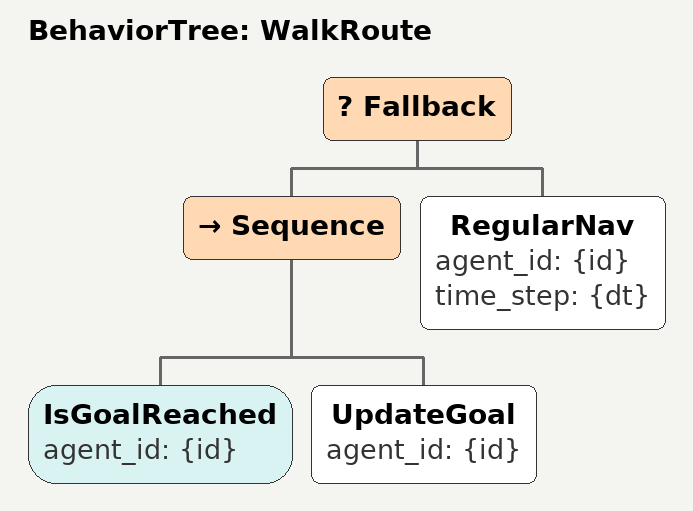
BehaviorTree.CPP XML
<?xml version="1.0"?>
<root BTCPP_format="4" main_tree_to_execute="WalkRoute">
  <BehaviorTree ID="WalkRoute">
    <Fallback>
      <Sequence>
        <IsGoalReached agent_id="{id}"/>
        <UpdateGoal agent_id="{id}"/>
      </Sequence>
      <RegularNav agent_id="{id}" time_step="{dt}"/>
    </Fallback>
  </BehaviorTree>
</root>
